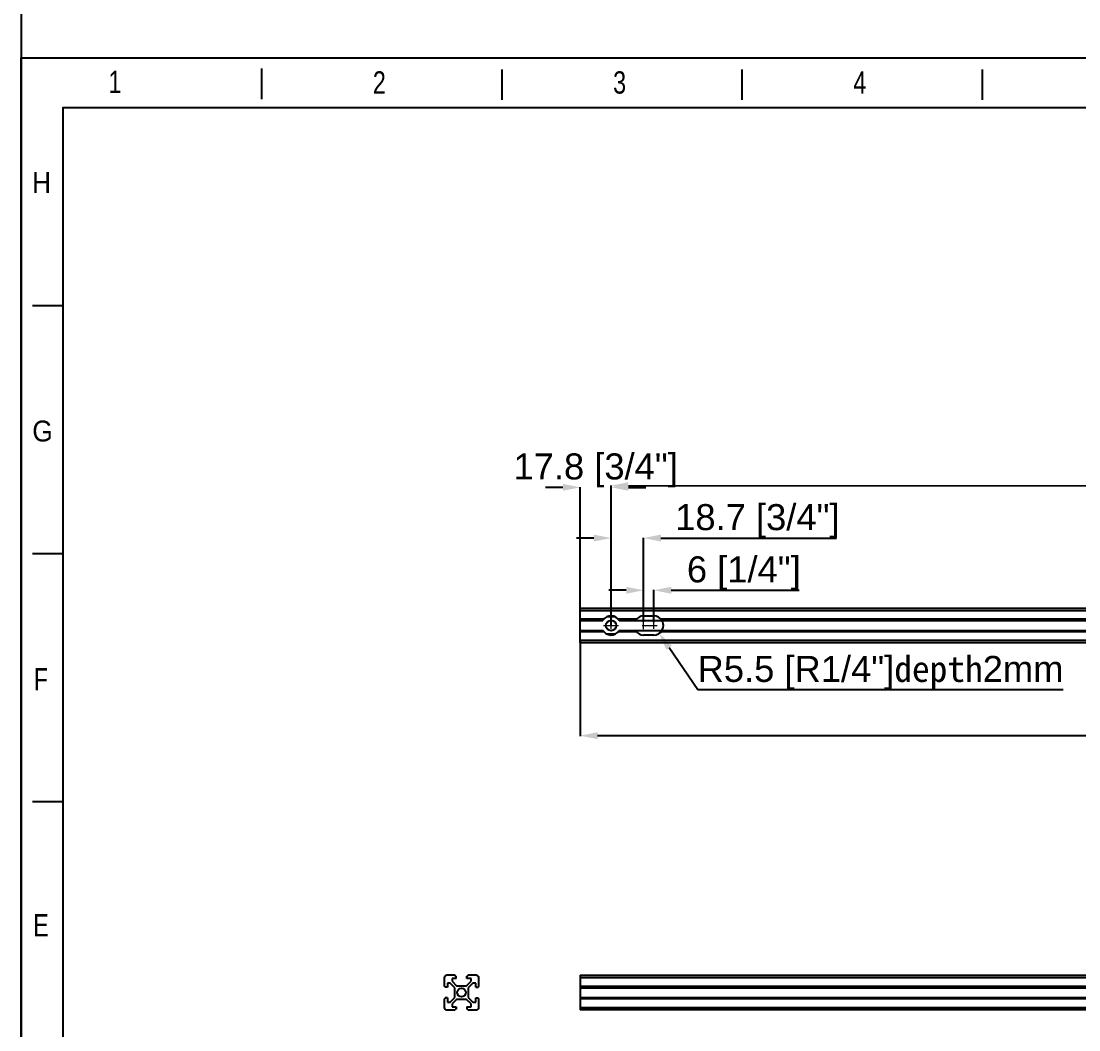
# Model space of a CAD drawing. Header units: millimetres. Extents: x 389 to 17466, y 310 to 5904.
# Drawn here: x 5517 to 6127, y 894 to 1475 of the extents above; entities that cross this region are included whole.
import ezdxf

# ---------------------------------------------------------------- set-up
doc = ezdxf.new("R2010")
doc.units = ezdxf.units.MM
doc.styles.add('CKSTANDARD', font='arial.ttf')
doc.styles.add('Roamns', font='romans.shx')
doc.styles.get("Standard").update_dxf_attribs({"font": 'arial.ttf'})
doc.dimstyles.new('缩小5倍', dxfattribs={"dimtxt": 15, "dimasz": 10, "dimexe": 0.18, "dimexo": 0.0625, "dimgap": 0.09, "dimtad": 1, "dimtoh": 1, "dimdec": 3, "dimzin": 9, "dimdsep": 46, "dimtxsty": 'Standard', "dimblk": '_FILLED', "dimcen": 0.09, "dimclrd": 256, "dimclre": 256, "dimclrt": 256, "dimazin": 2, "dimtfac": 1, "dimtdec": 3, "dimtofl": 0, "dimtmove": 0, "dimatfit": 3, "dimldrblk": '_FILLED', "dimfxl": 1, "dimtolj": 1, "dimtzin": 0, "dimarcsym": 0})

# ---------------------------------------------------------------- blocks, each defined once
blk = doc.blocks.new('standard template')
for p, q in [((3074.2, 30738.9), (3074.2, 30336.2)), ((6245.9, 30728.2), (6245.9, 30325.4)), ((9417.5, 30728.2), (9417.5, 30325.4)), ((12589.2, 30728.2), (12589.2, 30325.4)), ((456.3, 27606.8), (53.6, 27606.8)), ((456.3, 24334.5), (53.6, 24334.5)), ((456.3, 21062.1), (53.6, 21062.1))]:
    blk.add_line(p, q)
blk.add_lwpolyline([(37962.6, 4700.3), (-97.5, 4700.3), (-97.5, 30879.2), (37962.6, 30879.2)], close=True)
at = {"color": 7}
blk.add_lwpolyline([(456.3, 6673.6), (456.3, 5963.9), (456.3, 5254.1), (456.3, 30225.9), (37408.8, 30225.9), (37408.8, 5254.1)], dxfattribs=at)
at = {"style": 'CKSTANDARD'}
for s, height, width, p in [('1', 294.8, 0.75, (1055.5, 30416.1)), ('2', 294.8, 0.75, (4544.7, 30407.9)), ('3', 294.8, 0.75, (7716.3, 30407.9)), ('4', 294.8, 0.75, (10888, 30407.9)), ('H', 276, 0.9, (46.7, 29097)), ('G', 276, 0.9, (49.8, 25816.5)), ('F', 294.8, 0.75, (68.7, 22531.7)), ('E', 294.8, 0.75, (61.9, 19285.4))]:
    blk.add_text(s, height=height, dxfattribs=dict(at, width=width)).set_placement(p)
at = {"style": 'Roamns'}
for tag, p in [('PAGE_NAME', (27466, 7593.7)), ('PROJECT_NAME', (27466, 6883.9)), ('DRAWN_NAME', (27466, 6174.1)), ('VERSION', (34241, 6174.1)), ('SELECT_DATA', (27466, 5464.4)), ('PAGE_NUMBER', (34241, 5464.4))]:
    blk.add_attdef(tag, p, '', height=284.5, dxfattribs=at)
blk = doc.blocks.new('_FILLED')
at = {"color": 0, "linetype": 'ByBlock'}
blk.add_solid([(0, 0), (-1, 0.2), (-1, -0.2)], dxfattribs=at)
blk = doc.blocks.new('*D63')
at = {"lineweight": -2, "transparency": 16777216}
for p, q in [((5829.55, 1206.51), (5819.55, 1206.51)), ((5839.55, 1136.91), (5839.55, 1206.69)), ((5857.35, 1126.91), (5857.35, 1206.69)), ((5867.35, 1206.51), (5877.35, 1206.51))]:
    blk.add_line(p, q, dxfattribs=at)
at = {"layer": 'Defpoints', "color": 0, "transparency": 16777216}
for p in [(5839.55, 1206.51), (5839.55, 1136.85), (5857.35, 1126.85)]:
    blk.add_point(p, dxfattribs=at)
at = {"lineweight": -2, "transparency": 16777216, "xscale": 10, "yscale": 10, "zscale": 10}
blk.add_blockref('_FILLED', (5839.55, 1206.51), dxfattribs=at)
at = {"lineweight": -2, "transparency": 16777216, "xscale": 10, "yscale": 10, "zscale": 10, "rotation": 180}
blk.add_blockref('_FILLED', (5857.35, 1206.51), dxfattribs=at)
at = {"lineweight": 5, "transparency": 16777216, "insert": (5848.45, 1216.31), "char_height": 15, "attachment_point": 5}
blk.add_mtext('\\A1;17.8 [3/4"]', dxfattribs=at)
blk = doc.blocks.new('*D64')
at = {"lineweight": -2, "transparency": 16777216}
for p, q in [((5857.35, 1126.91), (5857.34, 1207.65)), ((5867.34, 1207.47), (6745.34, 1207.55)), ((6755.35, 1127), (6755.34, 1207.74))]:
    blk.add_line(p, q, dxfattribs=at)
at = {"layer": 'Defpoints', "color": 0, "transparency": 16777216}
for p in [(6755.34, 1207.56), (5857.35, 1126.85), (6755.35, 1126.94)]:
    blk.add_point(p, dxfattribs=at)
at = {"lineweight": -2, "transparency": 16777216, "xscale": 10, "yscale": 10, "zscale": 10}
for p, rotation in [((5857.34, 1207.47), 180.0057423386849), ((6755.34, 1207.56), 0.005742338684934926)]:
    blk.add_blockref('_FILLED', p, dxfattribs=dict(at, rotation=rotation))
at = {"lineweight": 5, "transparency": 16777216, "insert": (6302.14, 1217.31), "char_height": 15, "attachment_point": 5, "rotation": 0.00574}
blk.add_mtext('\\A1;898 [2\'-11 1/4"]', dxfattribs=at)
blk = doc.blocks.new('*D65')
at = {"lineweight": -2, "transparency": 16777216}
for p, q in [((5881.96, 1126.85), (5882.14, 1126.85)), ((5882.05, 1126.76), (5882.05, 1126.94)), ((5907.36, 1089.74), (5890.78, 1114.05)), ((6118.08, 1089.74), (5907.36, 1089.74))]:
    blk.add_line(p, q, dxfattribs=at)
blk.add_arc((5882.05, 1126.85), 5.5, 302.41697, 33.65656, dxfattribs=at)
at = {"layer": 'Defpoints', "color": 0, "transparency": 16777216}
for p in [(5882.05, 1126.85), (5885.15, 1122.31)]:
    blk.add_point(p, dxfattribs=at)
at = {"lineweight": -2, "transparency": 16777216, "xscale": 10, "yscale": 10, "zscale": 10, "rotation": 124.2921026295038}
blk.add_blockref('_FILLED', (5885.15, 1122.31), dxfattribs=at)
at = {"lineweight": 5, "transparency": 16777216, "insert": (6012.76, 1099.54), "char_height": 15, "attachment_point": 5}
blk.add_mtext('\\A1;R5.5 [R1/4"]{\\fSimSun|b0|i0|c134|p2;depth}2mm', dxfattribs=at)
blk = doc.blocks.new('*D104')
at = {"lineweight": -2, "transparency": 16777216}
for p, q in [((5857.35, 1126.91), (5857.35, 1177.44)), ((5876.05, 1128.97), (5876.05, 1177.44)), ((5847.35, 1177.26), (5837.35, 1177.26)), ((5886.05, 1177.26), (5987.41, 1177.26))]:
    blk.add_line(p, q, dxfattribs=at)
at = {"layer": 'Defpoints', "color": 0, "transparency": 16777216}
for p in [(5876.05, 1177.26), (5876.05, 1128.91), (5857.35, 1126.85)]:
    blk.add_point(p, dxfattribs=at)
at = {"lineweight": -2, "transparency": 16777216, "xscale": 10, "yscale": 10, "zscale": 10}
blk.add_blockref('_FILLED', (5857.35, 1177.26), dxfattribs=at)
at = {"lineweight": -2, "transparency": 16777216, "xscale": 10, "yscale": 10, "zscale": 10, "rotation": 180}
blk.add_blockref('_FILLED', (5876.05, 1177.26), dxfattribs=at)
at = {"lineweight": 5, "transparency": 16777216, "insert": (5941.73, 1187.06), "char_height": 15, "attachment_point": 5}
blk.add_mtext('\\A1;18.7 [3/4"]', dxfattribs=at)
blk = doc.blocks.new('*D105')
at = {"lineweight": -2, "transparency": 16777216}
for p, q in [((5866.05, 1147.16), (5856.05, 1147.16)), ((5876.05, 1128.97), (5876.05, 1147.34)), ((5882.05, 1128.8), (5882.05, 1147.34)), ((5892.05, 1147.16), (5965.77, 1147.16))]:
    blk.add_line(p, q, dxfattribs=at)
at = {"layer": 'Defpoints', "color": 0, "transparency": 16777216}
for p in [(5882.05, 1147.16), (5876.05, 1128.91), (5882.05, 1128.74)]:
    blk.add_point(p, dxfattribs=at)
at = {"lineweight": -2, "transparency": 16777216, "xscale": 10, "yscale": 10, "zscale": 10}
blk.add_blockref('_FILLED', (5876.05, 1147.16), dxfattribs=at)
at = {"lineweight": -2, "transparency": 16777216, "xscale": 10, "yscale": 10, "zscale": 10, "rotation": 180}
blk.add_blockref('_FILLED', (5882.05, 1147.16), dxfattribs=at)
at = {"lineweight": 5, "transparency": 16777216, "insert": (5933.91, 1156.96), "char_height": 15, "attachment_point": 5}
blk.add_mtext('\\A1;6 [1/4"]', dxfattribs=at)
blk = doc.blocks.new('*D67')
at = {"lineweight": -2, "transparency": 16777216}
for p, q in [((5839.55, 1116.79), (5839.55, 1063.11)), ((6781.05, 1116.79), (6781.05, 1063.11)), ((6771.05, 1063.29), (5849.55, 1063.29))]:
    blk.add_line(p, q, dxfattribs=at)
at = {"layer": 'Defpoints', "color": 0, "transparency": 16777216}
for p in [(5839.55, 1116.85), (6781.05, 1116.85), (5839.55, 1063.29)]:
    blk.add_point(p, dxfattribs=at)
at = {"lineweight": -2, "transparency": 16777216, "xscale": 10, "yscale": 10, "zscale": 10, "rotation": 180}
blk.add_blockref('_FILLED', (5839.55, 1063.29), dxfattribs=at)
at = {"lineweight": -2, "transparency": 16777216, "xscale": 10, "yscale": 10, "zscale": 10}
blk.add_blockref('_FILLED', (6781.05, 1063.29), dxfattribs=at)
at = {"lineweight": 5, "transparency": 16777216, "insert": (6296.63, 1073), "char_height": 15, "attachment_point": 5}
blk.add_mtext('\\A1;941.5±0.15 [3\'-1"±0"]', dxfattribs=at)

msp = doc.modelspace()

# ---------------------------------------------------------------- linework, layer by layer
at = {"color": 114, "linetype": 'Continuous', "true_color": 0x139b48}
for p, q in [((5839.5491, 1136.8495), (6781.0491, 1136.8495)), ((5839.5491, 1116.8495), (5839.5491, 1136.8495)), ((6781.0491, 1135.3495), (5839.5491, 1135.3495)), ((5853.1909, 1130.4495), (5839.5491, 1130.4495)), ((5852.8059, 1129.9495), (5839.5491, 1129.9495)), ((5839.5491, 1129.6888), (5852.6386, 1129.6888)), ((5859.7243, 1131.8101), (5854.9738, 1131.8101)), ((5871.8909, 1130.4495), (5861.5072, 1130.4495)), ((5871.5059, 1129.9495), (5861.8922, 1129.9495)), ((5862.0595, 1129.6888), (6750.6386, 1129.6888)), ((5876.0491, 1132.3495), (5882.0491, 1132.3495)), ((6751.1909, 1130.4495), (5886.2072, 1130.4495)), ((6750.8059, 1129.9495), (5886.5922, 1129.9495)), ((5839.5491, 1124.0101), (5852.6386, 1124.0101)), ((5852.8059, 1123.7495), (5839.5491, 1123.7495)), ((5853.1909, 1123.2495), (5839.5491, 1123.2495)), ((5871.8909, 1123.2495), (5861.5072, 1123.2495)), ((5871.5059, 1123.7495), (5861.8922, 1123.7495)), ((5862.0595, 1124.0101), (6750.6386, 1124.0101)), ((6751.1909, 1123.2495), (5886.2072, 1123.2495)), ((6750.8059, 1123.7495), (5886.5922, 1123.7495)), ((5839.5491, 1118.3495), (6781.0491, 1118.3495)), ((6781.0491, 1116.8495), (5839.5491, 1116.8495)), ((5859.7243, 1121.8888), (5854.9738, 1121.8888)), ((5882.0491, 1121.3495), (5876.0491, 1121.3495)), ((5839.5491, 925.152), (6781.0491, 925.152)), ((5839.5491, 925.152), (5839.5491, 905.152)), ((6781.0491, 923.652), (5839.5491, 923.652)), ((6781.0491, 918.752), (5839.5491, 918.752)), ((6781.0491, 918.252), (5839.5491, 918.252)), ((5839.5491, 917.9913), (6781.0491, 917.9913)), ((5839.5491, 912.3126), (6781.0491, 912.3126)), ((6781.0491, 912.052), (5839.5491, 912.052)), ((6781.0491, 911.552), (5839.5491, 911.552)), ((5839.5491, 906.652), (6781.0491, 906.652)), ((6781.0491, 905.152), (5839.5491, 905.152))]:
    msp.add_line(p, q, dxfattribs=at)
at = {"color": 6, "lineweight": 5}
for p, q in [((5857.3491, 1124.9617), (5857.3491, 1128.7372)), ((5876.0491, 1124.7928), (5876.0491, 1128.9093)), ((5882.0491, 1124.9634), (5882.0491, 1128.7388)), ((5853.0237, 1126.8495), (5861.6744, 1126.8495)), ((5875.2909, 1126.8511), (5883.9415, 1126.8511))]:
    msp.add_line(p, q, dxfattribs=at)
at = {"color": 7, "linetype": 'Continuous'}
for p, q in [((5761.1056, 923.652), (5761.1056, 918.752)), ((5767.5056, 925.152), (5762.6056, 925.152)), ((5768.0056, 923.352), (5765.6056, 923.352)), ((5765.6056, 923.352), (5765.6056, 921.7126)), ((5765.6056, 921.7126), (5768.2662, 919.052)), ((5767.5056, 924.652), (5767.5056, 925.152)), ((5767.5056, 924.652), (5768.0056, 924.652)), ((5768.0056, 923.352), (5768.0056, 924.652)), ((5773.9449, 919.052), (5776.6056, 921.7126)), ((5774.2056, 924.652), (5774.7056, 924.652)), ((5774.2056, 923.352), (5774.2056, 924.652)), ((5776.6056, 923.352), (5774.2056, 923.352)), ((5779.6056, 925.152), (5774.7056, 925.152)), ((5774.7056, 924.652), (5774.7056, 925.152)), ((5776.6056, 921.7126), (5776.6056, 923.352)), ((5781.1056, 918.752), (5781.1056, 923.652)), ((5761.6056, 918.752), (5761.1056, 918.752)), ((5761.6056, 918.252), (5761.6056, 918.752)), ((5762.9056, 918.252), (5761.6056, 918.252)), ((5764.5449, 920.652), (5762.9056, 920.652)), ((5762.9056, 920.652), (5762.9056, 918.252)), ((5767.2056, 917.9913), (5764.5449, 920.652)), ((5767.2056, 912.3126), (5767.2056, 917.9913)), ((5768.2662, 919.052), (5773.9449, 919.052)), ((5777.6662, 920.652), (5775.0056, 917.9913)), ((5775.0056, 917.9913), (5775.0056, 912.3126)), ((5779.3056, 920.652), (5777.6662, 920.652)), ((5779.3056, 918.252), (5779.3056, 920.652)), ((5779.3056, 918.252), (5780.6056, 918.252)), ((5780.6056, 918.752), (5780.6056, 918.252)), ((5780.6056, 918.752), (5781.1056, 918.752)), ((5761.6056, 911.552), (5761.1056, 911.552)), ((5761.1056, 911.552), (5761.1056, 906.652)), ((5762.9056, 912.052), (5761.6056, 912.052)), ((5761.6056, 911.552), (5761.6056, 912.052)), ((5762.9056, 912.052), (5762.9056, 909.652)), ((5762.9056, 909.652), (5764.5449, 909.652)), ((5764.5449, 909.652), (5767.2056, 912.3126)), ((5768.2662, 911.252), (5765.6056, 908.5913)), ((5773.9449, 911.252), (5768.2662, 911.252)), ((5776.6056, 908.5913), (5773.9449, 911.252)), ((5775.0056, 912.3126), (5777.6662, 909.652)), ((5777.6662, 909.652), (5779.3056, 909.652)), ((5779.3056, 909.652), (5779.3056, 912.052)), ((5779.3056, 912.052), (5780.6056, 912.052)), ((5780.6056, 912.052), (5780.6056, 911.552)), ((5780.6056, 911.552), (5781.1056, 911.552)), ((5781.1056, 906.652), (5781.1056, 911.552)), ((5762.6056, 905.152), (5767.5056, 905.152)), ((5765.6056, 908.5913), (5765.6056, 906.952)), ((5765.6056, 906.952), (5768.0056, 906.952)), ((5767.5056, 905.652), (5767.5056, 905.152)), ((5768.0056, 905.652), (5767.5056, 905.652)), ((5768.0056, 906.952), (5768.0056, 905.652)), ((5774.2056, 906.952), (5774.2056, 905.652)), ((5774.2056, 906.952), (5776.6056, 906.952)), ((5774.7056, 905.652), (5774.2056, 905.652)), ((5774.7056, 905.652), (5774.7056, 905.152)), ((5774.7056, 905.152), (5779.6056, 905.152)), ((5776.6056, 906.952), (5776.6056, 908.5913))]:
    msp.add_line(p, q, dxfattribs=at)
at = {"color": 114, "linetype": 'Continuous', "true_color": 0x139b48}
msp.add_circle((5857.3491, 1126.8495), 3, dxfattribs=at)
at = {"color": 7, "linetype": 'Continuous'}
msp.add_circle((5771.1056, 915.152), 2.5, dxfattribs=at)
at = {"color": 114, "linetype": 'Continuous', "true_color": 0x139b48}
for centre, start, end in [((5857.3491, 1126.8495), 31.0806156, 145.6923485), ((5876.0491, 1126.8495), 90, 145.6923485), ((5882.0491, 1126.8495), 34.3076515, 90), ((5857.3491, 1126.8495), 211.0806156, 325.6923485), ((5876.0491, 1126.8495), 214.3076515, 270), ((5882.0491, 1126.8495), 270, 325.6923485)]:
    msp.add_arc(centre, 5.5, start, end, dxfattribs=at)
at = {"color": 7, "linetype": 'Continuous'}
for centre, start, end in [((5762.6056, 923.652), 90, 180), ((5779.6056, 923.652), 0, 90), ((5762.6056, 906.652), 180, 270), ((5779.6056, 906.652), 270, 0)]:
    msp.add_arc(centre, 1.5, start, end, dxfattribs=at)

# ---------------------------------------------------------------- block references
at = {"transparency": 33554595}
for p, xscale, yscale, zscale in [((2445.3665, -70.0374), 0.08091452895060891, 0.08091452895060891, 0.08091452895060891), ((5521.3485, 104.9118), 0.04369384563332881, 0.04369384563332881, 0.04369384563332881)]:
    msp.add_blockref('standard template', p, dxfattribs=dict(at, xscale=xscale, yscale=yscale, zscale=zscale))

# ---------------------------------------------------------------- dimensions: what is measured, and where the dimension line sits
at = {"color": 6, "lineweight": 5}
for base, p2, angle, picture, middle, dimtype in [((6755.341, 1207.5554), (6755.3491, 1126.9411), 0.0057423, '*D64', (6302.1378, 1207.51), 161), ((5839.5491, 1206.5145), (5839.5491, 1136.8495), 180, '*D63', (5848.4491, 1206.5145), 160), ((5876.0491, 1177.2552), (5876.0491, 1128.9093), 180, '*D104', (5941.7274, 1177.2552), 160)]:
    dim = msp.add_linear_dim(base=base, p1=(5857.3491, 1126.8511), p2=p2, angle=angle, dimstyle='缩小5倍', dxfattribs=at)
    dim.commit()
    dim.dimension.update_dxf_attribs({"geometry": picture, "text_midpoint": middle, "dimtype": dimtype})
dim = msp.add_linear_dim(base=(5882.0491, 1147.162), p1=(5876.0491, 1128.9093), p2=(5882.0491, 1128.7388), angle=180, dimstyle='缩小5倍', dxfattribs=at)
dim.commit()
dim.dimension.update_dxf_attribs({"geometry": '*D105', "text_midpoint": (5933.9092, 1156.9621)})
dim = msp.add_radius_dim(center=(5882.0491, 1126.8511), mpoint=(5885.1478, 1122.3071), text='<>{\\fSimSun|b0|i0|c134|p2;depth}2mm', dimstyle='缩小5倍', dxfattribs=at)
dim.commit()
dim.dimension.update_dxf_attribs({"geometry": '*D65', "text_midpoint": (6012.7626, 1099.5392)})
dim = msp.add_linear_dim(base=(5839.5491, 1063.2942), p1=(6781.0491, 1116.8495), p2=(5839.5491, 1116.8495), angle=180, dimstyle='缩小5倍', override={"dimtol": 1, "dimtp": 0.15, "dimtm": 0.15, "dimtzin": 8}, dxfattribs=at)
dim.commit()
dim.dimension.update_dxf_attribs({"geometry": '*D67', "text_midpoint": (6296.6323, 1063.2942), "dimtype": 160})

doc.saveas('drawing.dxf')
